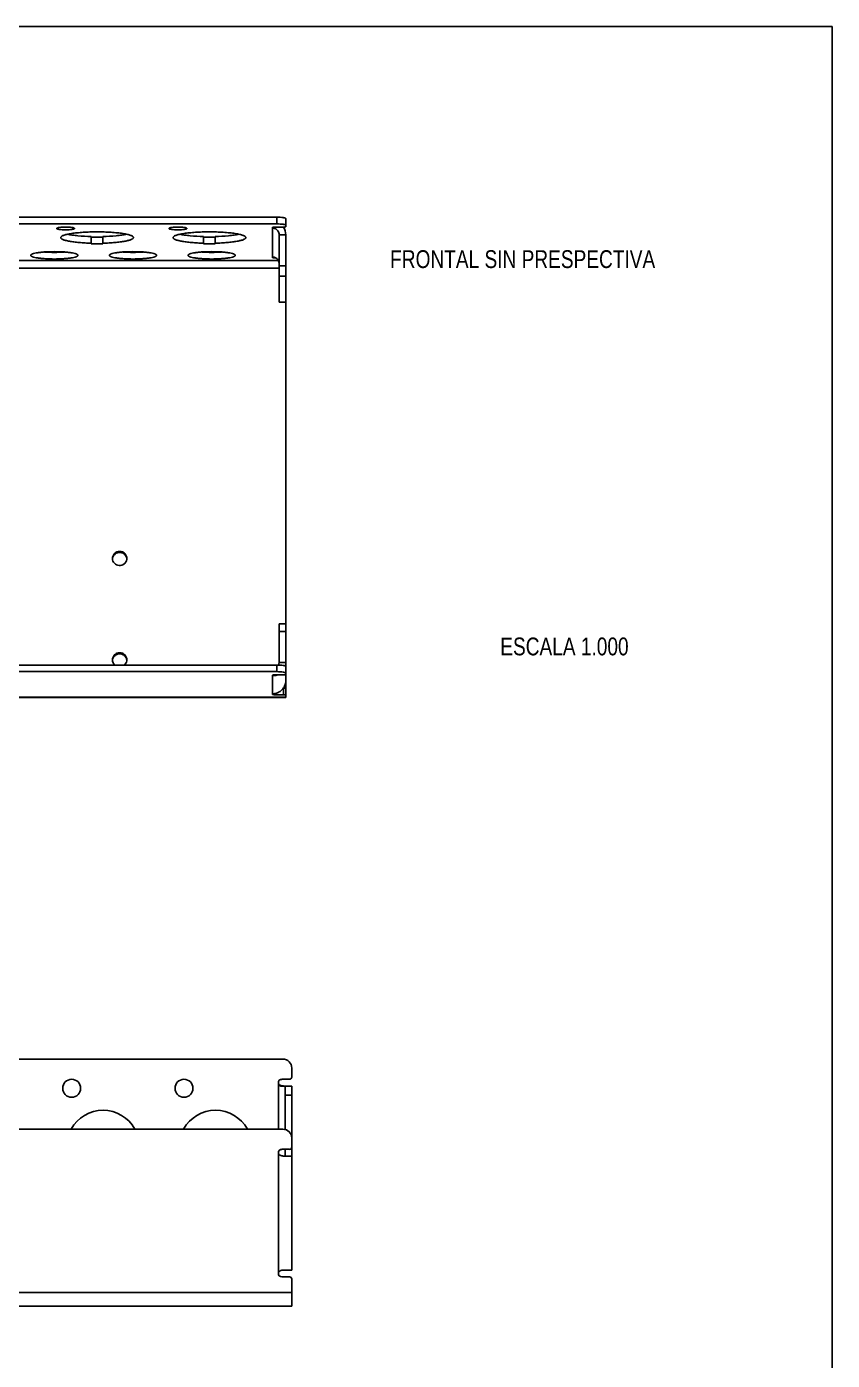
# Model space of a CAD drawing. Header units: inches. Extents: x 0 to 16.5, y 0 to 23.4.
# Drawn here: x 9.48 to 16.54, y 11.69 to 23.39 of the extents above; entities that cross this region are included whole.
import ezdxf

# ---------------------------------------------------------------- set-up
doc = ezdxf.new("R2010")
doc.units = ezdxf.units.IN
doc.header["$LTSCALE"] = 1.524409
doc.header["$MEASUREMENT"] = 0
doc.layers.get('0').update_dxf_attribs({"linetype": 'CONTINUOUS'})
doc.layers.add('02___PRT_ALL_AXES', color=7, linetype='CONTINUOUS')
doc.styles.get("Standard").update_dxf_attribs({"font": 'txt', "width": 0.8})

msp = doc.modelspace()

# ---------------------------------------------------------------- linework, layer by layer
at = {"color": 7, "linetype": 'CONTINUOUS'}
for p, q in [((0, 23.386), (16.535, 23.386)), ((16.535, 0), (16.535, 23.386)), ((11.669, 21.657), (5.134, 21.657)), ((11.669, 21.657), (11.669, 21.715)), ((11.748, 21.632), (11.748, 21.703)), ((10.043, 21.546), (10.043, 21.482)), ((10.146, 21.482), (10.146, 21.546)), ((11.028, 21.546), (11.028, 21.482)), ((11.13, 21.482), (11.13, 21.546)), ((11.63, 21.363), (11.63, 21.624)), ((11.652, 21.616), (11.657, 21.629)), ((11.728, 21.629), (11.659, 21.629)), ((11.748, 21.562), (11.689, 21.562)), ((11.689, 20.97), (11.689, 21.562)), ((11.682, 21.337), (5.114, 21.337)), ((11.65, 21.358), (11.642, 21.359)), ((11.659, 21.358), (11.659, 21.359)), ((11.661, 21.358), (11.659, 21.358)), ((11.689, 21.289), (11.748, 21.289)), ((11.689, 21.269), (5.114, 21.269)), ((11.689, 21.199), (11.748, 21.199)), ((11.689, 20.971), (11.748, 20.971)), ((11.689, 20.97), (11.748, 20.97)), ((11.748, 18.149), (11.748, 20.97)), ((11.689, 18.149), (11.748, 18.149)), ((11.689, 17.81), (11.689, 18.149)), ((11.689, 18.082), (11.748, 18.082)), ((5.134, 17.789), (11.669, 17.789)), ((11.669, 17.789), (11.669, 17.731)), ((11.748, 17.81), (11.689, 17.81)), ((11.748, 17.777), (11.748, 17.718)), ((11.674, 17.702), (11.673, 17.703)), ((11.659, 17.528), (11.659, 17.541)), ((11.728, 17.586), (11.725, 17.586)), ((11.728, 17.586), (11.728, 17.528)), ((11.74, 17.614), (11.748, 17.614)), ((11.748, 17.586), (11.748, 17.654)), ((11.748, 17.583), (11.748, 17.525)), ((11.722, 14.334), (5.187, 14.334)), ((11.781, 14.157), (11.712, 14.157)), ((11.801, 14.177), (11.801, 14.255)), ((11.683, 13.72), (11.683, 14.127)), ((11.705, 14.098), (11.801, 14.098)), ((11.742, 13.717), (11.742, 14.098)), ((11.742, 14.019), (11.801, 14.019)), ((11.742, 13.484), (11.742, 13.543))]:
    msp.add_line(p, q, dxfattribs=at)
at = {"color": 3, "linetype": 'CONTINUOUS'}
for p, q in [((11.669, 21.715), (5.134, 21.715)), ((11.748, 20.97), (11.748, 21.562)), ((11.748, 17.777), (11.748, 18.149)), ((5.134, 17.731), (11.669, 17.731)), ((11.63, 17.533), (11.63, 17.698)), ((11.728, 17.703), (11.659, 17.703)), ((11.748, 17.654), (11.748, 17.718)), ((5.055, 17.506), (11.748, 17.506)), ((5.055, 17.505), (11.748, 17.505)), ((11.728, 17.528), (11.659, 17.528)), ((11.748, 17.505), (11.748, 17.525)), ((11.801, 12.484), (11.801, 14.098)), ((5.187, 13.72), (11.722, 13.72)), ((11.683, 12.454), (11.683, 13.513)), ((11.781, 13.543), (11.712, 13.543)), ((11.801, 13.484), (11.726, 13.484)), ((11.781, 12.425), (11.712, 12.425)), ((11.726, 12.484), (11.801, 12.484)), ((11.801, 12.169), (11.801, 12.405)), ((5.108, 12.287), (11.801, 12.287)), ((5.108, 12.169), (11.801, 12.169))]:
    msp.add_line(p, q, dxfattribs=at)
for centre, radius, start, end in [((10.095, 23.803), 2.263, 268.7043, 271.2957), ((11.079, 23.803), 2.263, 268.7043, 271.2957), ((11.631, 21.561), 0.117, 35.1314, 36.0015), ((11.632, 21.561), 0.116, 0.0264, 35.1839), ((11.633, 17.81), 0.115, 344.9293, 346.1941), ((11.632, 17.81), 0.116, 346.2124, 359.9681), ((11.64, 17.788), 0.0929, 283.5999, 291.5141), ((11.63, 17.812), 0.118, 291.488, 292.4553), ((11.727, 14.159), 0.0609, 258.3637, 269.9356), ((11.722, 13.641), 0.0787, 0, 90), ((11.712, 13.513), 0.0295, 90, 180), ((11.781, 13.562), 0.0197, 270, 360), ((11.712, 12.454), 0.0295, 179.9999, 270), ((11.781, 12.405), 0.0197, 0, 90)]:
    msp.add_arc(centre, radius, start, end, dxfattribs=at)
at = {"color": 7, "linetype": 'CONTINUOUS'}
for centre, radius, start, end in [((10.095, 23.744), 2.263, 268.7043, 271.2957), ((11.079, 23.744), 2.263, 268.7043, 271.2957), ((11.659, 21.537), 0.179, 267.1219, 270.0396), ((11.631, 21.309), 0.0579, 0.0319, 13.7876), ((11.722, 14.255), 0.0787, 0, 90), ((11.712, 14.127), 0.0295, 90, 180), ((11.781, 14.177), 0.0197, 270, 360), ((10.147, 13.566), 0.319, 28.9062, 151.0938), ((11.132, 13.566), 0.319, 28.9062, 151.0938)]:
    msp.add_arc(centre, radius, start, end, dxfattribs=at)
at = {"color": 3, "linetype": 'CONTINUOUS'}
for points, knots in [([(11.669, 21.715), (11.679, 21.715), (11.698, 21.715), (11.72, 21.713), (11.734, 21.71), (11.741, 21.708), (11.745, 21.707), (11.747, 21.705), (11.748, 21.704), (11.748, 21.703)], [0, 0, 0, 0, 0.370951, 0.686941, 0.80959, 0.902863, 0.937829, 0.965067, 1, 1, 1, 1]), ([(10.043, 21.546), (10.005, 21.547), (9.949, 21.55), (9.88, 21.558), (9.85, 21.563), (9.836, 21.566)], [0, 0, 0, 0, 0.55889, 0.798643, 1, 1, 1, 1]), ([(10.353, 21.566), (10.339, 21.563), (10.309, 21.558), (10.24, 21.55), (10.185, 21.547), (10.146, 21.546)], [0, 0, 0, 0, 0.201357, 0.44111, 1, 1, 1, 1]), ([(11.028, 21.546), (10.989, 21.547), (10.933, 21.55), (10.864, 21.558), (10.834, 21.563), (10.82, 21.566)], [0, 0, 0, 0, 0.55889, 0.798643, 1, 1, 1, 1]), ([(11.337, 21.566), (11.323, 21.563), (11.293, 21.558), (11.224, 21.55), (11.169, 21.547), (11.13, 21.546)], [0, 0, 0, 0, 0.201357, 0.44111, 1, 1, 1, 1]), ([(11.659, 17.703), (11.656, 17.703), (11.649, 17.703), (11.64, 17.702), (11.634, 17.701), (11.631, 17.699), (11.63, 17.699), (11.63, 17.698)], [0, 0, 0, 0, 0.371125, 0.6872, 0.902998, 0.965057, 1, 1, 1, 1]), ([(11.63, 17.698), (11.63, 17.698), (11.631, 17.697), (11.633, 17.697), (11.637, 17.696), (11.644, 17.696), (11.648, 17.696), (11.651, 17.696)], [0, 0, 0, 0, 0.038464, 0.108647, 0.338069, 0.646755, 1, 1, 1, 1]), ([(11.651, 17.696), (11.652, 17.696), (11.655, 17.697), (11.659, 17.697), (11.661, 17.698)], [0, 0, 0, 0, 0.243966, 1, 1, 1, 1]), ([(11.748, 17.718), (11.748, 17.719), (11.747, 17.721), (11.745, 17.722), (11.741, 17.724), (11.734, 17.725), (11.72, 17.728), (11.698, 17.73), (11.679, 17.731), (11.669, 17.731)], [0, 0, 0, 0, 0.034933, 0.062171, 0.097137, 0.19041, 0.313059, 0.629049, 1, 1, 1, 1]), ([(11.728, 17.703), (11.731, 17.703), (11.736, 17.703), (11.742, 17.704), (11.746, 17.704), (11.748, 17.705), (11.748, 17.706), (11.748, 17.706)], [0, 0, 0, 0, 0.371125, 0.6872, 0.902998, 0.965057, 1, 1, 1, 1]), ([(11.63, 17.533), (11.63, 17.533), (11.63, 17.533), (11.632, 17.534), (11.635, 17.535), (11.64, 17.536), (11.646, 17.537), (11.653, 17.539), (11.662, 17.541), (11.669, 17.544), (11.674, 17.545)], [0, 0, 0, 0, 0.014677, 0.039926, 0.123465, 0.239568, 0.375926, 0.52446, 0.680092, 1, 1, 1, 1]), ([(11.674, 17.545), (11.685, 17.55), (11.705, 17.562), (11.729, 17.587), (11.745, 17.619), (11.748, 17.642), (11.748, 17.654)], [0, 0, 0, 0, 0.251237, 0.501548, 0.751013, 1, 1, 1, 1]), ([(11.659, 17.528), (11.656, 17.528), (11.649, 17.528), (11.64, 17.529), (11.634, 17.53), (11.631, 17.531), (11.63, 17.532), (11.63, 17.533)], [0, 0, 0, 0, 0.371107, 0.687223, 0.902986, 0.965052, 1, 1, 1, 1]), ([(11.748, 17.525), (11.748, 17.525), (11.748, 17.526), (11.746, 17.526), (11.742, 17.527), (11.736, 17.528), (11.731, 17.528), (11.728, 17.528)], [0, 0, 0, 0, 0.034943, 0.097002, 0.3128, 0.628875, 1, 1, 1, 1]), ([(11.683, 14.127), (11.683, 14.125), (11.684, 14.119), (11.689, 14.112), (11.696, 14.106), (11.701, 14.104), (11.704, 14.102)], [0, 0, 0, 0, 0.250206, 0.50079, 0.751139, 1, 1, 1, 1]), ([(11.683, 13.513), (11.683, 13.511), (11.684, 13.506), (11.688, 13.499), (11.693, 13.494), (11.701, 13.489), (11.712, 13.485), (11.722, 13.484), (11.726, 13.484)], [0, 0, 0, 0, 0.127196, 0.254494, 0.381698, 0.508504, 0.758239, 1, 1, 1, 1]), ([(11.683, 12.454), (11.683, 12.457), (11.684, 12.462), (11.688, 12.468), (11.693, 12.473), (11.701, 12.479), (11.712, 12.483), (11.722, 12.484), (11.726, 12.484)], [0, 0, 0, 0, 0.127196, 0.254494, 0.381698, 0.508504, 0.758239, 1, 1, 1, 1])]:
    msp.add_open_spline(points, degree=3, knots=knots, dxfattribs=at)
at = {"color": 7, "linetype": 'CONTINUOUS'}
for points, knots in [([(11.748, 21.644), (11.748, 21.645), (11.747, 21.647), (11.745, 21.648), (11.741, 21.65), (11.734, 21.652), (11.72, 21.654), (11.698, 21.656), (11.679, 21.657), (11.669, 21.657)], [0, 0, 0, 0, 0.034933, 0.062171, 0.097137, 0.19041, 0.313059, 0.629049, 1, 1, 1, 1]), ([(11.728, 21.629), (11.731, 21.629), (11.736, 21.629), (11.742, 21.63), (11.746, 21.631), (11.748, 21.631), (11.748, 21.632), (11.748, 21.632)], [0, 0, 0, 0, 0.371125, 0.6872, 0.902998, 0.965057, 1, 1, 1, 1]), ([(9.776, 21.537), (9.776, 21.538), (9.777, 21.542), (9.782, 21.547), (9.79, 21.552), (9.806, 21.558), (9.832, 21.566), (9.872, 21.573), (9.92, 21.579), (9.974, 21.583), (10.033, 21.586), (10.095, 21.587), (10.156, 21.586), (10.215, 21.583), (10.27, 21.579), (10.317, 21.573), (10.357, 21.566), (10.383, 21.558), (10.399, 21.552), (10.407, 21.547), (10.412, 21.542), (10.413, 21.538), (10.413, 21.537)], [0, 0, 0, 0, 0.007778, 0.017906, 0.031513, 0.048974, 0.09557, 0.156834, 0.230764, 0.314713, 0.405589, 0.5, 0.594411, 0.685287, 0.769236, 0.843166, 0.90443, 0.951026, 0.968487, 0.982094, 0.992222, 1, 1, 1, 1]), ([(10.043, 21.487), (10.025, 21.488), (9.99, 21.489), (9.939, 21.493), (9.894, 21.498), (9.854, 21.504), (9.825, 21.51), (9.807, 21.515), (9.796, 21.519), (9.787, 21.523), (9.781, 21.527), (9.777, 21.532), (9.776, 21.535), (9.776, 21.537)], [0, 0, 0, 0, 0.195528, 0.379622, 0.546774, 0.692088, 0.811483, 0.860508, 0.902098, 0.936207, 0.963094, 0.98362, 1, 1, 1, 1]), ([(10.413, 21.537), (10.413, 21.535), (10.412, 21.532), (10.408, 21.527), (10.402, 21.523), (10.393, 21.519), (10.382, 21.515), (10.364, 21.51), (10.335, 21.504), (10.296, 21.498), (10.25, 21.493), (10.199, 21.489), (10.164, 21.488), (10.146, 21.487)], [0, 0, 0, 0, 0.01638, 0.036906, 0.063793, 0.097902, 0.139492, 0.188517, 0.307912, 0.453226, 0.620378, 0.804472, 1, 1, 1, 1]), ([(10.76, 21.537), (10.76, 21.538), (10.761, 21.542), (10.766, 21.547), (10.774, 21.552), (10.79, 21.558), (10.817, 21.566), (10.856, 21.573), (10.904, 21.579), (10.958, 21.583), (11.017, 21.586), (11.079, 21.587), (11.14, 21.586), (11.199, 21.583), (11.254, 21.579), (11.302, 21.573), (11.341, 21.566), (11.368, 21.558), (11.383, 21.552), (11.391, 21.547), (11.396, 21.542), (11.398, 21.538), (11.398, 21.537)], [0, 0, 0, 0, 0.007778, 0.017906, 0.031513, 0.048974, 0.09557, 0.156834, 0.230764, 0.314713, 0.405589, 0.5, 0.594411, 0.685287, 0.769236, 0.843166, 0.90443, 0.951026, 0.968487, 0.982094, 0.992222, 1, 1, 1, 1]), ([(11.028, 21.487), (11.009, 21.488), (10.974, 21.489), (10.924, 21.493), (10.878, 21.498), (10.838, 21.504), (10.81, 21.51), (10.791, 21.515), (10.78, 21.519), (10.771, 21.523), (10.765, 21.527), (10.761, 21.532), (10.76, 21.535), (10.76, 21.537)], [0, 0, 0, 0, 0.195528, 0.379622, 0.546774, 0.692088, 0.811483, 0.860508, 0.902098, 0.936207, 0.963094, 0.98362, 1, 1, 1, 1]), ([(11.398, 21.537), (11.398, 21.535), (11.397, 21.532), (11.392, 21.527), (11.386, 21.523), (11.378, 21.519), (11.367, 21.515), (11.348, 21.51), (11.319, 21.504), (11.28, 21.498), (11.234, 21.493), (11.183, 21.489), (11.148, 21.488), (11.13, 21.487)], [0, 0, 0, 0, 0.01638, 0.036906, 0.063793, 0.097902, 0.139492, 0.188517, 0.307912, 0.453226, 0.620378, 0.804472, 1, 1, 1, 1]), ([(11.659, 21.629), (11.656, 21.629), (11.649, 21.629), (11.64, 21.628), (11.634, 21.627), (11.631, 21.626), (11.63, 21.625), (11.63, 21.624)], [0, 0, 0, 0, 0.371125, 0.6872, 0.902998, 0.965057, 1, 1, 1, 1]), ([(11.63, 21.624), (11.63, 21.624), (11.632, 21.622), (11.636, 21.621), (11.643, 21.619), (11.649, 21.617), (11.652, 21.616)], [0, 0, 0, 0, 0.088698, 0.276456, 0.588016, 1, 1, 1, 1]), ([(11.689, 21.562), (11.689, 21.567), (11.687, 21.579), (11.68, 21.595), (11.667, 21.608), (11.657, 21.614), (11.652, 21.616)], [0, 0, 0, 0, 0.248987, 0.498452, 0.748763, 1, 1, 1, 1]), ([(11.63, 21.363), (11.63, 21.363), (11.631, 21.364), (11.633, 21.365), (11.637, 21.366), (11.643, 21.366), (11.649, 21.364), (11.652, 21.363)], [0, 0, 0, 0, 0.090612, 0.170631, 0.278414, 0.585687, 1, 1, 1, 1]), ([(11.642, 21.359), (11.64, 21.359), (11.637, 21.36), (11.634, 21.36), (11.631, 21.361), (11.63, 21.362), (11.63, 21.363)], [0, 0, 0, 0, 0.393943, 0.696917, 0.896572, 1, 1, 1, 1]), ([(11.652, 21.363), (11.66, 21.36), (11.676, 21.349), (11.685, 21.332), (11.687, 21.323)], [0, 0, 0, 0, 0.501409, 1, 1, 1, 1]), ([(11.669, 17.789), (11.679, 17.789), (11.698, 17.788), (11.72, 17.786), (11.734, 17.784), (11.741, 17.782), (11.745, 17.78), (11.747, 17.779), (11.748, 17.777), (11.748, 17.777)], [0, 0, 0, 0, 0.370951, 0.686941, 0.80959, 0.902863, 0.937829, 0.965067, 1, 1, 1, 1]), ([(11.728, 17.586), (11.731, 17.586), (11.736, 17.586), (11.742, 17.586), (11.746, 17.585), (11.748, 17.584), (11.748, 17.583), (11.748, 17.583)], [0, 0, 0, 0, 0.371125, 0.6872, 0.902998, 0.965057, 1, 1, 1, 1]), ([(11.683, 14.127), (11.683, 14.124), (11.684, 14.117), (11.688, 14.108), (11.695, 14.1), (11.701, 14.098), (11.705, 14.098)], [0, 0, 0, 0, 0.253735, 0.507169, 0.758558, 1, 1, 1, 1])]:
    msp.add_open_spline(points, degree=3, knots=knots, dxfattribs=at)
msp.add_open_spline([(11.685, 17.788), (11.688, 17.795), (11.689, 17.803), (11.689, 17.81)], degree=3, dxfattribs=at)
at = {"color": 3, "linetype": 'CONTINUOUS'}
msp.add_open_spline([(11.704, 14.102), (11.707, 14.101), (11.711, 14.1), (11.714, 14.099)], degree=3, dxfattribs=at)
at = {"layer": '02___PRT_ALL_AXES', "color": 7, "linetype": 'CONTINUOUS'}
for centre in [(9.872, 14.078), (10.856, 14.078)]:
    msp.add_circle(centre, 0.0787, dxfattribs=at)
at = {"layer": '02___PRT_ALL_AXES', "color": 3, "linetype": 'CONTINUOUS'}
for centre, radius, start, end in [((10.291, 18.714), 0.0617, 164.8417, 171.442), ((10.293, 18.714), 0.0618, 4.3638, 15.149), ((10.291, 17.825), 0.0617, 164.8417, 171.442), ((10.293, 17.825), 0.0618, 4.3638, 15.149)]:
    msp.add_arc(centre, radius, start, end, dxfattribs=at)
at = {"layer": '02___PRT_ALL_AXES', "color": 7, "linetype": 'CONTINUOUS'}
for centre, radius, start, end in [((10.294, 18.723), 0.0616, 351.4318, 359.9812), ((10.293, 17.835), 0.062, 312.1553, 351.3848), ((10.294, 17.834), 0.0616, 351.4318, 359.9812)]:
    msp.add_arc(centre, radius, start, end, dxfattribs=at)
for points, knots in [([(9.74, 21.617), (9.74, 21.618), (9.742, 21.619), (9.744, 21.62), (9.748, 21.622), (9.754, 21.624), (9.768, 21.627), (9.79, 21.629), (9.819, 21.629), (9.848, 21.629), (9.869, 21.627), (9.884, 21.624), (9.89, 21.622), (9.894, 21.62), (9.896, 21.619), (9.898, 21.618), (9.898, 21.617)], [0, 0, 0, 0, 0.017467, 0.031086, 0.048568, 0.095206, 0.15653, 0.31454, 0.5, 0.68546, 0.84347, 0.904794, 0.951432, 0.968914, 0.982533, 1, 1, 1, 1]), ([(9.898, 21.617), (9.898, 21.616), (9.896, 21.614), (9.894, 21.613), (9.89, 21.611), (9.884, 21.61), (9.869, 21.607), (9.848, 21.605), (9.819, 21.604), (9.79, 21.605), (9.768, 21.607), (9.754, 21.61), (9.748, 21.611), (9.744, 21.613), (9.742, 21.614), (9.74, 21.616), (9.74, 21.617)], [0, 0, 0, 0, 0.017467, 0.031086, 0.048568, 0.095206, 0.15653, 0.31454, 0.5, 0.68546, 0.84347, 0.904794, 0.951432, 0.968914, 0.982533, 1, 1, 1, 1]), ([(10.724, 21.617), (10.724, 21.618), (10.726, 21.619), (10.728, 21.62), (10.732, 21.622), (10.738, 21.624), (10.753, 21.627), (10.775, 21.629), (10.803, 21.629), (10.832, 21.629), (10.854, 21.627), (10.868, 21.624), (10.874, 21.622), (10.878, 21.62), (10.881, 21.619), (10.882, 21.618), (10.882, 21.617)], [0, 0, 0, 0, 0.017467, 0.031086, 0.048568, 0.095206, 0.15653, 0.31454, 0.5, 0.68546, 0.84347, 0.904794, 0.951432, 0.968914, 0.982533, 1, 1, 1, 1]), ([(10.882, 21.617), (10.882, 21.616), (10.881, 21.614), (10.878, 21.613), (10.874, 21.611), (10.868, 21.61), (10.854, 21.607), (10.832, 21.605), (10.803, 21.604), (10.775, 21.605), (10.753, 21.607), (10.738, 21.61), (10.732, 21.611), (10.728, 21.613), (10.726, 21.614), (10.724, 21.616), (10.724, 21.617)], [0, 0, 0, 0, 0.017467, 0.031086, 0.048568, 0.095206, 0.15653, 0.31454, 0.5, 0.68546, 0.84347, 0.904794, 0.951432, 0.968914, 0.982533, 1, 1, 1, 1]), ([(9.514, 21.381), (9.514, 21.384), (9.517, 21.388), (9.523, 21.391), (9.533, 21.395), (9.551, 21.4), (9.571, 21.404), (9.59, 21.406), (9.612, 21.409), (9.656, 21.412), (9.721, 21.414), (9.785, 21.412), (9.829, 21.409), (9.851, 21.406), (9.87, 21.404), (9.89, 21.4), (9.908, 21.395), (9.918, 21.391), (9.924, 21.388), (9.927, 21.384), (9.927, 21.381)], [0, 0, 0, 0, 0.017467, 0.031086, 0.04856, 0.095197, 0.156518, 0.19209, 0.230524, 0.314555, 0.5, 0.685445, 0.769476, 0.80791, 0.843482, 0.904803, 0.95144, 0.968914, 0.982533, 1, 1, 1, 1]), ([(10.203, 21.381), (10.203, 21.384), (10.206, 21.388), (10.212, 21.391), (10.222, 21.395), (10.24, 21.4), (10.26, 21.404), (10.279, 21.406), (10.301, 21.409), (10.345, 21.412), (10.409, 21.414), (10.474, 21.412), (10.518, 21.409), (10.54, 21.406), (10.559, 21.404), (10.579, 21.4), (10.597, 21.395), (10.607, 21.391), (10.613, 21.388), (10.616, 21.384), (10.616, 21.381)], [0, 0, 0, 0, 0.017467, 0.031086, 0.04856, 0.095197, 0.156518, 0.19209, 0.230524, 0.314555, 0.5, 0.685445, 0.769476, 0.80791, 0.843482, 0.904803, 0.95144, 0.968914, 0.982533, 1, 1, 1, 1]), ([(10.892, 21.381), (10.892, 21.384), (10.895, 21.388), (10.901, 21.391), (10.911, 21.395), (10.929, 21.4), (10.949, 21.404), (10.968, 21.406), (10.99, 21.409), (11.034, 21.412), (11.098, 21.414), (11.163, 21.412), (11.207, 21.409), (11.229, 21.406), (11.248, 21.404), (11.268, 21.4), (11.286, 21.395), (11.296, 21.391), (11.302, 21.388), (11.305, 21.384), (11.305, 21.381)], [0, 0, 0, 0, 0.017467, 0.031086, 0.04856, 0.095197, 0.156518, 0.19209, 0.230524, 0.314555, 0.5, 0.685445, 0.769476, 0.80791, 0.843482, 0.904803, 0.95144, 0.968914, 0.982533, 1, 1, 1, 1]), ([(9.927, 21.381), (9.927, 21.379), (9.924, 21.375), (9.918, 21.371), (9.908, 21.367), (9.89, 21.362), (9.87, 21.359), (9.851, 21.356), (9.829, 21.354), (9.785, 21.35), (9.721, 21.348), (9.656, 21.35), (9.612, 21.354), (9.59, 21.356), (9.571, 21.359), (9.551, 21.362), (9.533, 21.367), (9.523, 21.371), (9.517, 21.375), (9.514, 21.379), (9.514, 21.381)], [0, 0, 0, 0, 0.017467, 0.031086, 0.04856, 0.095197, 0.156518, 0.19209, 0.230524, 0.314555, 0.5, 0.685445, 0.769476, 0.80791, 0.843482, 0.904803, 0.95144, 0.968914, 0.982533, 1, 1, 1, 1]), ([(10.616, 21.381), (10.616, 21.379), (10.613, 21.375), (10.607, 21.371), (10.597, 21.367), (10.579, 21.362), (10.559, 21.359), (10.54, 21.356), (10.518, 21.354), (10.474, 21.35), (10.409, 21.348), (10.345, 21.35), (10.301, 21.354), (10.279, 21.356), (10.26, 21.359), (10.24, 21.362), (10.222, 21.367), (10.212, 21.371), (10.206, 21.375), (10.203, 21.379), (10.203, 21.381)], [0, 0, 0, 0, 0.017467, 0.031086, 0.04856, 0.095197, 0.156518, 0.19209, 0.230524, 0.314555, 0.5, 0.685445, 0.769476, 0.80791, 0.843482, 0.904803, 0.95144, 0.968914, 0.982533, 1, 1, 1, 1]), ([(11.305, 21.381), (11.305, 21.379), (11.302, 21.375), (11.296, 21.371), (11.286, 21.367), (11.268, 21.362), (11.248, 21.359), (11.229, 21.356), (11.207, 21.354), (11.163, 21.35), (11.098, 21.348), (11.034, 21.35), (10.99, 21.354), (10.968, 21.356), (10.949, 21.359), (10.929, 21.362), (10.911, 21.367), (10.901, 21.371), (10.895, 21.375), (10.892, 21.379), (10.892, 21.381)], [0, 0, 0, 0, 0.017467, 0.031086, 0.04856, 0.095197, 0.156518, 0.19209, 0.230524, 0.314555, 0.5, 0.685445, 0.769476, 0.80791, 0.843482, 0.904803, 0.95144, 0.968914, 0.982533, 1, 1, 1, 1]), ([(10.229, 18.723), (10.229, 18.731), (10.233, 18.748), (10.247, 18.769), (10.268, 18.782), (10.292, 18.787), (10.317, 18.782), (10.338, 18.769), (10.352, 18.748), (10.355, 18.731), (10.355, 18.723)], [0, 0, 0, 0, 0.124293, 0.248989, 0.374286, 0.5, 0.625714, 0.751011, 0.875707, 1, 1, 1, 1]), ([(10.355, 18.714), (10.353, 18.707), (10.348, 18.692), (10.332, 18.674), (10.311, 18.663), (10.287, 18.66), (10.264, 18.666), (10.245, 18.68), (10.232, 18.7), (10.229, 18.716), (10.229, 18.723)], [0, 0, 0, 0, 0.124384, 0.249225, 0.374616, 0.500326, 0.625954, 0.751141, 0.875753, 1, 1, 1, 1]), ([(10.229, 17.834), (10.229, 17.843), (10.233, 17.859), (10.247, 17.88), (10.268, 17.893), (10.292, 17.898), (10.317, 17.893), (10.338, 17.88), (10.352, 17.859), (10.355, 17.843), (10.355, 17.834)], [0, 0, 0, 0, 0.124293, 0.248989, 0.374286, 0.5, 0.625714, 0.751011, 0.875707, 1, 1, 1, 1]), ([(10.25, 17.789), (10.243, 17.794), (10.233, 17.809), (10.229, 17.826), (10.229, 17.834)], [0, 0, 0, 0, 0.500893, 1, 1, 1, 1])]:
    msp.add_open_spline(points, degree=3, knots=knots, dxfattribs=at)
at = {"layer": '02___PRT_ALL_AXES', "color": 3, "linetype": 'CONTINUOUS'}
for points in [[(9.808, 21.41), (9.779, 21.408), (9.721, 21.406), (9.662, 21.408), (9.633, 21.41)], [(10.497, 21.41), (10.468, 21.408), (10.409, 21.406), (10.351, 21.408), (10.322, 21.41)], [(11.186, 21.41), (11.157, 21.408), (11.098, 21.406), (11.04, 21.408), (11.011, 21.41)]]:
    msp.add_open_spline(points, degree=3, dxfattribs=at)
for points in [[(10.231, 18.73), (10.233, 18.737), (10.239, 18.749), (10.253, 18.764), (10.272, 18.774), (10.292, 18.777), (10.313, 18.774), (10.331, 18.764), (10.346, 18.749), (10.351, 18.737), (10.353, 18.73)], [(10.231, 17.841), (10.233, 17.848), (10.239, 17.86), (10.253, 17.875), (10.272, 17.885), (10.292, 17.889), (10.313, 17.885), (10.331, 17.875), (10.346, 17.86), (10.351, 17.848), (10.353, 17.841)]]:
    msp.add_open_spline(points, degree=3, knots=[0, 0, 0, 0, 0.124337, 0.24914, 0.374419, 0.5, 0.625581, 0.75086, 0.875663, 1, 1, 1, 1], dxfattribs=at)

# ---------------------------------------------------------------- texts
at = {"color": 2, "linetype": 'CONTINUOUS', "char_height": 0.15625, "line_spacing_factor": 0.9}
for s, insert, width, attachment_point in [('FRONTAL SIN PRESPECTIVA', (12.662, 21.426), 2.875, 1), ('ESCALA 1.000', (14.751, 18.03), 1.5, 3)]:
    msp.add_mtext(s, dxfattribs=dict(at, insert=insert, width=width, attachment_point=attachment_point))

doc.saveas('drawing.dxf')
